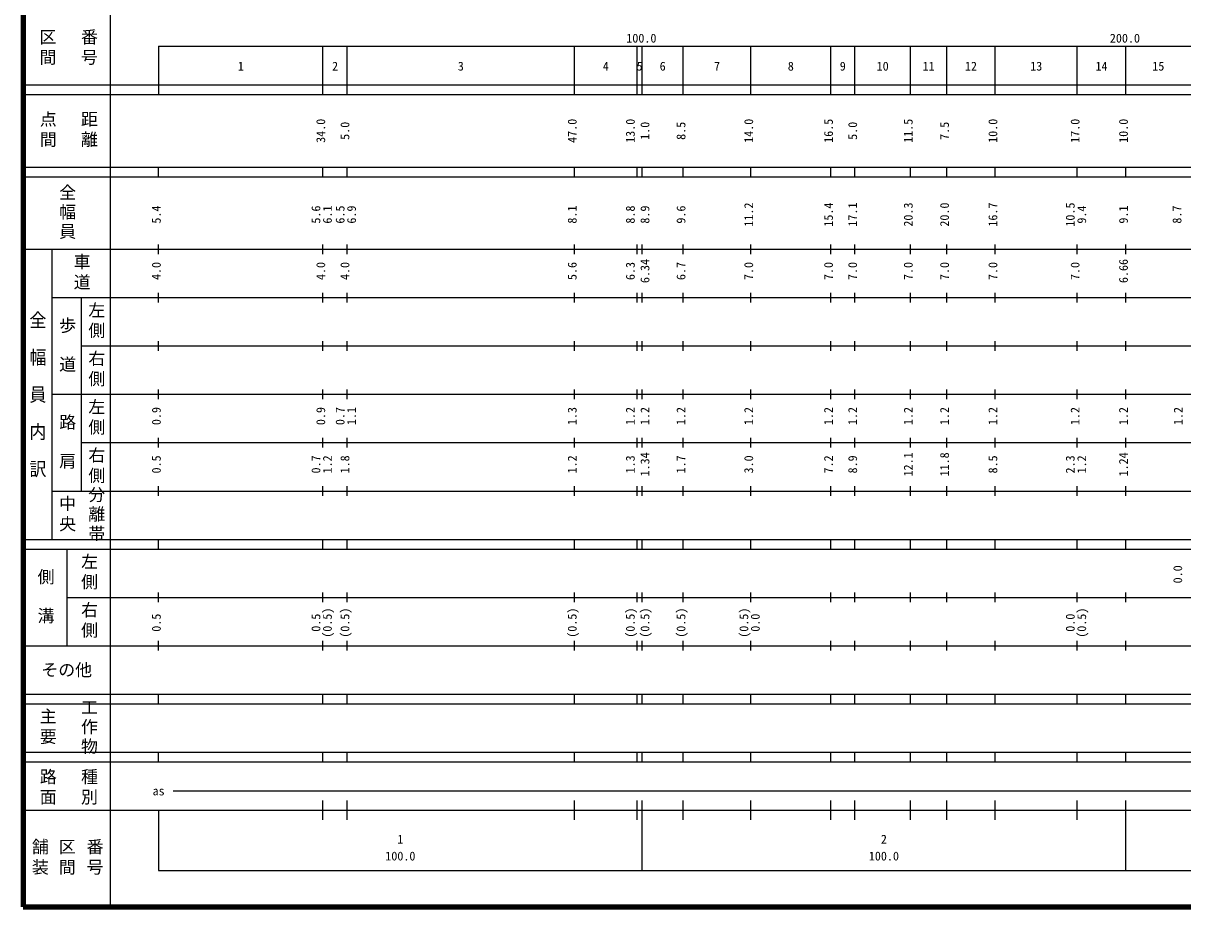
# Model space of a CAD drawing. Units: millimetres on the paper, enlarged 1000 times. Extents: x 40000 to 680000, y 20000 to 380000.
# Drawn here: x 40000 to 279815, y 20000 to 202759 of the extents above; entities that cross this region are included whole.
import ezdxf
from ezdxf.enums import TextEntityAlignment as Align

# ---------------------------------------------------------------- set-up
doc = ezdxf.new("R2010")
doc.units = ezdxf.units.MM
doc.header["$LTSCALE"] = 1000
doc.layers.add('M-TTL', color=2, linetype='Continuous', lineweight=140)
doc.layers.add('M-TTL-BAND', color=7, linetype='Continuous', lineweight=25)
doc.styles.add('@ＭＳ ゴシック', font='')
doc.styles.add('ＭＳ ゴシック', font='')
doc.styles.get('@ＭＳ ゴシック').set_extended_font_data('@MS Gothic')
doc.styles.get('ＭＳ ゴシック').set_extended_font_data('MS Gothic')

msp = doc.modelspace()

# ---------------------------------------------------------------- linework, layer by layer
at = {"layer": 'M-TTL'}
for p, q in [((40000, 380000), (40000, 20000)), ((40000, 20000), (680000, 20000))]:
    msp.add_line(p, q, dxfattribs=at)
at = {"layer": 'M-TTL-BAND'}
for p, q in [((58000, 370000), (58000, 20000)), ((68000, 198000), (579000, 198000)), ((68000, 198000), (68000, 188000)), ((102000, 188000), (102000, 198000)), ((107000, 188000), (107000, 198000)), ((154000, 188000), (154000, 198000)), ((167000, 188000), (167000, 198000)), ((168000, 188000), (168000, 198000)), ((176500, 188000), (176500, 198000)), ((190500, 188000), (190500, 198000)), ((207000, 188000), (207000, 198000)), ((212000, 188000), (212000, 198000)), ((223500, 188000), (223500, 198000)), ((231000, 188000), (231000, 198000)), ((241000, 188000), (241000, 198000)), ((258000, 188000), (258000, 198000)), ((268000, 188000), (268000, 198000)), ((40000, 190000), (579000, 190000)), ((40000, 188000), (579000, 188000)), ((40000, 173000), (579000, 173000)), ((68000, 171000), (68000, 173000)), ((102000, 171000), (102000, 173000)), ((107000, 171000), (107000, 173000)), ((154000, 171000), (154000, 173000)), ((167000, 171000), (167000, 173000)), ((168000, 171000), (168000, 173000)), ((176500, 171000), (176500, 173000)), ((190500, 171000), (190500, 173000)), ((207000, 171000), (207000, 173000)), ((212000, 171000), (212000, 173000)), ((223500, 171000), (223500, 173000)), ((231000, 171000), (231000, 173000)), ((241000, 171000), (241000, 173000)), ((258000, 171000), (258000, 173000)), ((268000, 171000), (268000, 173000)), ((40000, 171000), (579000, 171000)), ((40000, 156000), (579000, 156000)), ((46000, 96000), (46000, 156000)), ((68000, 155000), (68000, 157000)), ((102000, 155000), (102000, 157000)), ((107000, 155000), (107000, 157000)), ((154000, 155000), (154000, 157000)), ((167000, 155000), (167000, 157000)), ((168000, 155000), (168000, 157000)), ((176500, 155000), (176500, 157000)), ((190500, 155000), (190500, 157000)), ((207000, 155000), (207000, 157000)), ((212000, 155000), (212000, 157000)), ((223500, 155000), (223500, 157000)), ((231000, 155000), (231000, 157000)), ((241000, 155000), (241000, 157000)), ((258000, 155000), (258000, 157000)), ((268000, 155000), (268000, 157000)), ((68000, 145000), (68000, 147000)), ((102000, 145000), (102000, 147000)), ((107000, 145000), (107000, 147000)), ((154000, 145000), (154000, 147000)), ((167000, 145000), (167000, 147000)), ((168000, 145000), (168000, 147000)), ((176500, 145000), (176500, 147000)), ((190500, 145000), (190500, 147000)), ((207000, 145000), (207000, 147000)), ((212000, 145000), (212000, 147000)), ((223500, 145000), (223500, 147000)), ((231000, 145000), (231000, 147000)), ((241000, 145000), (241000, 147000)), ((258000, 145000), (258000, 147000)), ((268000, 145000), (268000, 147000)), ((46000, 146000), (579000, 146000)), ((52000, 146000), (52000, 106000)), ((68000, 135000), (68000, 137000)), ((102000, 135000), (102000, 137000)), ((107000, 135000), (107000, 137000)), ((154000, 135000), (154000, 137000)), ((167000, 135000), (167000, 137000)), ((168000, 135000), (168000, 137000)), ((176500, 135000), (176500, 137000)), ((190500, 135000), (190500, 137000)), ((207000, 135000), (207000, 137000)), ((212000, 135000), (212000, 137000)), ((223500, 135000), (223500, 137000)), ((231000, 135000), (231000, 137000)), ((241000, 135000), (241000, 137000)), ((258000, 135000), (258000, 137000)), ((268000, 135000), (268000, 137000)), ((52000, 136000), (579000, 136000)), ((46000, 126000), (579000, 126000)), ((68000, 125000), (68000, 127000)), ((102000, 125000), (102000, 127000)), ((107000, 125000), (107000, 127000)), ((154000, 125000), (154000, 127000)), ((167000, 125000), (167000, 127000)), ((168000, 125000), (168000, 127000)), ((176500, 125000), (176500, 127000)), ((190500, 125000), (190500, 127000)), ((207000, 125000), (207000, 127000)), ((212000, 125000), (212000, 127000)), ((223500, 125000), (223500, 127000)), ((231000, 125000), (231000, 127000)), ((241000, 125000), (241000, 127000)), ((258000, 125000), (258000, 127000)), ((268000, 125000), (268000, 127000)), ((52000, 116000), (579000, 116000)), ((68000, 115000), (68000, 117000)), ((102000, 115000), (102000, 117000)), ((107000, 115000), (107000, 117000)), ((154000, 115000), (154000, 117000)), ((167000, 115000), (167000, 117000)), ((168000, 115000), (168000, 117000)), ((176500, 115000), (176500, 117000)), ((190500, 115000), (190500, 117000)), ((207000, 115000), (207000, 117000)), ((212000, 115000), (212000, 117000)), ((223500, 115000), (223500, 117000)), ((231000, 115000), (231000, 117000)), ((241000, 115000), (241000, 117000)), ((258000, 115000), (258000, 117000)), ((268000, 115000), (268000, 117000)), ((46000, 106000), (579000, 106000)), ((68000, 105000), (68000, 107000)), ((102000, 105000), (102000, 107000)), ((107000, 105000), (107000, 107000)), ((154000, 105000), (154000, 107000)), ((167000, 105000), (167000, 107000)), ((168000, 105000), (168000, 107000)), ((176500, 105000), (176500, 107000)), ((190500, 105000), (190500, 107000)), ((207000, 105000), (207000, 107000)), ((212000, 105000), (212000, 107000)), ((223500, 105000), (223500, 107000)), ((231000, 105000), (231000, 107000)), ((241000, 105000), (241000, 107000)), ((258000, 105000), (258000, 107000)), ((268000, 105000), (268000, 107000)), ((40000, 96000), (579000, 96000)), ((68000, 94000), (68000, 96000)), ((102000, 94000), (102000, 96000)), ((107000, 94000), (107000, 96000)), ((154000, 94000), (154000, 96000)), ((167000, 94000), (167000, 96000)), ((168000, 94000), (168000, 96000)), ((176500, 94000), (176500, 96000)), ((190500, 94000), (190500, 96000)), ((207000, 94000), (207000, 96000)), ((212000, 94000), (212000, 96000)), ((223500, 94000), (223500, 96000)), ((231000, 94000), (231000, 96000)), ((241000, 94000), (241000, 96000)), ((258000, 94000), (258000, 96000)), ((268000, 94000), (268000, 96000)), ((40000, 94000), (579000, 94000)), ((49000, 94000), (49000, 74000)), ((49000, 84000), (579000, 84000)), ((68000, 83000), (68000, 85000)), ((102000, 83000), (102000, 85000)), ((107000, 83000), (107000, 85000)), ((154000, 83000), (154000, 85000)), ((167000, 83000), (167000, 85000)), ((168000, 83000), (168000, 85000)), ((176500, 83000), (176500, 85000)), ((190500, 83000), (190500, 85000)), ((207000, 83000), (207000, 85000)), ((212000, 83000), (212000, 85000)), ((223500, 83000), (223500, 85000)), ((231000, 83000), (231000, 85000)), ((241000, 83000), (241000, 85000)), ((258000, 83000), (258000, 85000)), ((268000, 83000), (268000, 85000)), ((68000, 73000), (68000, 75000)), ((102000, 73000), (102000, 75000)), ((107000, 73000), (107000, 75000)), ((154000, 73000), (154000, 75000)), ((167000, 73000), (167000, 75000)), ((168000, 73000), (168000, 75000)), ((176500, 73000), (176500, 75000)), ((190500, 73000), (190500, 75000)), ((207000, 73000), (207000, 75000)), ((212000, 73000), (212000, 75000)), ((223500, 73000), (223500, 75000)), ((231000, 73000), (231000, 75000)), ((241000, 73000), (241000, 75000)), ((258000, 73000), (258000, 75000)), ((268000, 73000), (268000, 75000)), ((40000, 74000), (579000, 74000)), ((40000, 64000), (579000, 64000)), ((68000, 62000), (68000, 64000)), ((102000, 62000), (102000, 64000)), ((107000, 62000), (107000, 64000)), ((154000, 62000), (154000, 64000)), ((167000, 62000), (167000, 64000)), ((168000, 62000), (168000, 64000)), ((176500, 62000), (176500, 64000)), ((190500, 62000), (190500, 64000)), ((207000, 62000), (207000, 64000)), ((212000, 62000), (212000, 64000)), ((223500, 62000), (223500, 64000)), ((231000, 62000), (231000, 64000)), ((241000, 62000), (241000, 64000)), ((258000, 62000), (258000, 64000)), ((268000, 62000), (268000, 64000)), ((40000, 62000), (579000, 62000)), ((40000, 52000), (579000, 52000)), ((68000, 50000), (68000, 52000)), ((102000, 50000), (102000, 52000)), ((107000, 50000), (107000, 52000)), ((154000, 50000), (154000, 52000)), ((167000, 50000), (167000, 52000)), ((168000, 50000), (168000, 52000)), ((176500, 50000), (176500, 52000)), ((190500, 50000), (190500, 52000)), ((207000, 50000), (207000, 52000)), ((212000, 50000), (212000, 52000)), ((223500, 50000), (223500, 52000)), ((231000, 50000), (231000, 52000)), ((241000, 50000), (241000, 52000)), ((258000, 50000), (258000, 52000)), ((268000, 50000), (268000, 52000)), ((40000, 50000), (579000, 50000)), ((71000, 44000), (555000, 44000)), ((102000, 38000), (102000, 42000)), ((107000, 38000), (107000, 42000)), ((154000, 38000), (154000, 42000)), ((167000, 38000), (167000, 42000)), ((168000, 27500), (168000, 42000)), ((176500, 38000), (176500, 42000)), ((190500, 38000), (190500, 42000)), ((207000, 38000), (207000, 42000)), ((212000, 38000), (212000, 42000)), ((223500, 38000), (223500, 42000)), ((231000, 38000), (231000, 42000)), ((241000, 38000), (241000, 42000)), ((258000, 38000), (258000, 42000)), ((268000, 27500), (268000, 42000)), ((40000, 40000), (579000, 40000)), ((68000, 40000), (68000, 27500)), ((68000, 27500), (579000, 27500))]:
    msp.add_line(p, q, dxfattribs=at)

# ---------------------------------------------------------------- texts
at = {"layer": 'M-TTL-BAND', "style": 'ＭＳ ゴシック'}
for s, p in [('100.0', (167844, 198195)), ('200.0', (267844, 198195)), ('1', (85000, 192405)), ('2', (104500, 192405)), ('3', (130500, 192405)), ('4', (160500, 192405)), ('5', (167500, 192405)), ('6', (172250, 192405)), ('7', (183500, 192405)), ('8', (198750, 192405)), ('9', (209500, 192405)), ('10', (217750, 192405)), ('11', (227250, 192405)), ('12', (236000, 192405)), ('13', (249500, 192405)), ('14', (263000, 192405)), ('15', (274750, 192405)), ('as', (68000, 42500)), ('1', (118000, 32523)), ('2', (218000, 32523)), ('100.0', (118000, 29033)), ('100.0', (218000, 29033))]:
    msp.add_text(s, height=1833, dxfattribs=at).set_placement(p, align=Align.BOTTOM_CENTER)
for s, p in [('34.0', (103000, 180500)), ('47.0', (155000, 180500)), ('13.0', (167024, 180500)), ('14.0', (191500, 180500)), ('16.5', (208000, 180500)), ('11.5', (224500, 180500)), ('10.0', (242000, 180500)), ('17.0', (259000, 180500)), ('10.0', (269000, 180500)), ('5.0', (108000, 180500)), ('1.0', (170047, 180500)), ('8.5', (177500, 180500)), ('5.0', (213000, 180500)), ('7.5', (232000, 180500)), ('11.2', (191500, 163174)), ('15.4', (208000, 163174)), ('17.1', (213000, 163174)), ('20.3', (224500, 163174)), ('20.0', (232000, 163174)), ('16.7', (242000, 163174)), ('10.5', (258000, 163174)), ('5.4', (69000, 163174)), ('5.6', (102000, 163174)), ('6.1', (104370, 163174)), ('6.5', (107000, 163174)), ('6.9', (109370, 163174)), ('8.1', (155000, 163174)), ('8.8', (167024, 163174)), ('8.9', (170047, 163174)), ('9.6', (177500, 163174)), ('9.4', (260370, 163174)), ('9.1', (269000, 163174)), ('8.7', (280078, 163174)), ('6.34', (170047, 151500)), ('6.66', (269000, 151500)), ('4.0', (69000, 151500)), ('4.0', (103000, 151500)), ('4.0', (108000, 151500)), ('5.6', (155000, 151500)), ('6.3', (167024, 151500)), ('6.7', (177500, 151500)), ('7.0', (191500, 151500)), ('7.0', (208000, 151500)), ('7.0', (213000, 151500)), ('7.0', (224500, 151500)), ('7.0', (232000, 151500)), ('7.0', (242000, 151500)), ('7.0', (259000, 151500)), ('0.9', (69000, 121500)), ('0.9', (103000, 121500)), ('0.7', (107000, 121500)), ('1.1', (109370, 121500)), ('1.3', (155000, 121500)), ('1.2', (167024, 121500)), ('1.2', (170047, 121500)), ('1.2', (177500, 121500)), ('1.2', (191500, 121500)), ('1.2', (208000, 121500)), ('1.2', (213000, 121500)), ('1.2', (224500, 121500)), ('1.2', (232000, 121500)), ('1.2', (242000, 121500)), ('1.2', (259000, 121500)), ('1.2', (269000, 121500)), ('1.2', (280330, 121500)), ('0.5', (69000, 111500)), ('0.7', (102000, 111500)), ('1.2', (104370, 111500)), ('1.8', (108000, 111500)), ('1.2', (155000, 111500)), ('1.3', (167024, 111500)), ('1.34', (170047, 111500)), ('1.7', (177500, 111500)), ('3.0', (191500, 111500)), ('7.2', (208000, 111500)), ('8.9', (213000, 111500)), ('12.1', (224500, 111500)), ('11.8', (232000, 111500)), ('8.5', (242000, 111500)), ('2.3', (258000, 111500)), ('1.2', (260370, 111500)), ('1.24', (269000, 111500)), ('0.0', (280228, 88764)), ('0.5', (69000, 78764)), ('0.5', (102000, 78764)), ('(0.5)', (104370, 78764)), ('(0.5)', (108000, 78764)), ('(0.5)', (155000, 78764)), ('(0.5)', (167024, 78764)), ('(0.5)', (170047, 78770)), ('(0.5)', (177500, 78764)), ('(0.5)', (190500, 78764)), ('0.0', (192870, 78764)), ('0.0', (258000, 78764)), ('(0.5)', (260370, 78764))]:
    msp.add_text(s, height=1833, rotation=90, dxfattribs=at).set_placement(p, align=Align.BOTTOM_CENTER)
at = {"layer": 'M-TTL-BAND', "style": '@ＭＳ ゴシック', "width": 1.1}
msp.add_text('全\u3000幅\u3000員\u3000内\u3000訳', height=2566, rotation=270, dxfattribs=at).set_placement((43000, 126000), align=Align.MIDDLE_CENTER)
at = {"layer": 'M-TTL-BAND', "style": 'ＭＳ ゴシック'}
msp.add_text('その他', height=2566, dxfattribs=at).set_placement((49000, 69000), align=Align.MIDDLE_CENTER)
at = {"layer": 'M-TTL-BAND', "char_height": 2566, "attachment_point": 5, "rotation": 270, "style": '@ＭＳ ゴシック'}
for s, insert in [('\\T1.2;番号', (53500, 197500)), ('\\T1.2;区間', (45000, 197500)), ('\\T1.2;点間', (45000, 180500)), ('\\T1.2;距離', (53500, 180500)), ('\\T1.15;全幅員', (49000, 163500)), ('\\T1.2;車道', (52000, 151000)), ('\\T1.2;左側', (55000, 141000)), ('\\T1.15;歩\u3000道', (49000, 136000)), ('\\T1.2;右側', (55000, 131000)), ('\\T1.2;左側', (55000, 121000)), ('\\T1.15;路\u3000肩', (49000, 116000)), ('\\T1.2;右側', (55000, 111000)), ('\\T1.15;分離帯', (55000, 101000)), ('\\T1.2;中央', (49000, 101000)), ('\\T1.2;左側', (53500, 89000)), ('\\T1.15;側\u3000溝', (44500, 84000)), ('\\T1.2;右側', (53500, 79000)), ('\\T1.15;工作物', (53500, 57000)), ('\\T1.2;主要', (45000, 57000)), ('\\T1.2;路面', (45000, 44500)), ('\\T1.2;種別', (53500, 44500)), ('\\T1.2;舗装', (43333, 30000)), ('\\T1.2;区間', (49000, 30000)), ('\\T1.2;番号', (54667, 30000))]:
    msp.add_mtext(s, dxfattribs=dict(at, insert=insert))

doc.saveas('drawing.dxf')
